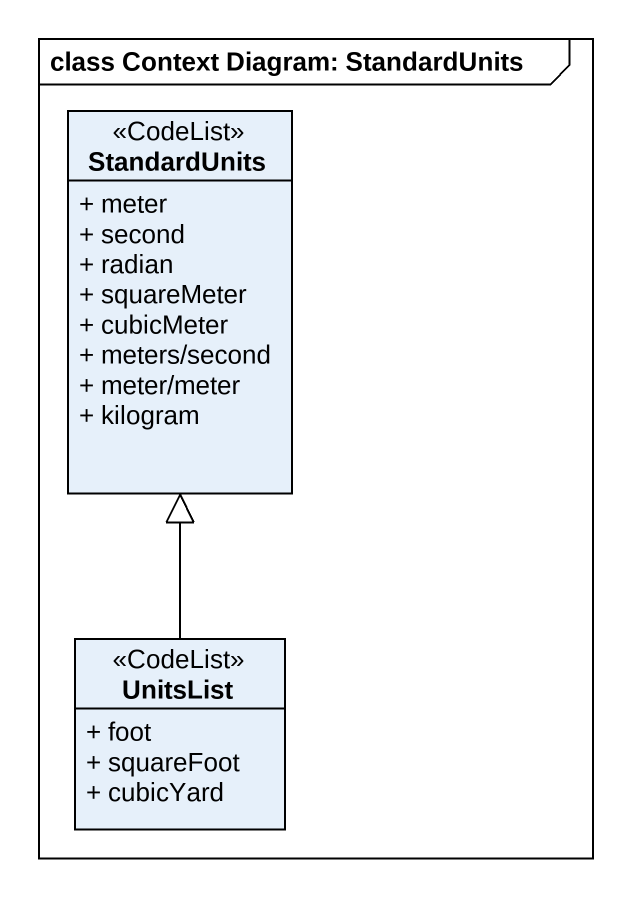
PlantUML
@startuml
mainframe class Context Diagram: StandardUnits
hide circle
hide empty members
skinparam classAttributeIconSize 0
class StandardUnits <<CodeList>> {
  + meter
  + second
  + radian
  + squareMeter
  + cubicMeter
  + meters/second
  + meter/meter
  + kilogram
}
class UnitsList <<CodeList>> {
  + foot
  + squareFoot
  + cubicYard
}
UnitsList -up-|> StandardUnits
@enduml
